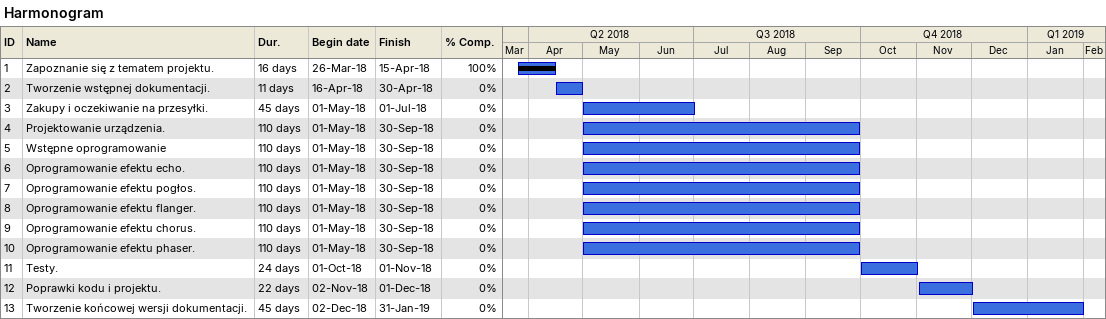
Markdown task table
Harmonogram

| ID | Task | Duration | Start | Finish | % complete |
|---|---|---|---|---|---|
| 1 | Zapoznanie się z tematem projektu. | 16d | 2018-03-26 | 2018-04-15 | 100 |
| 2 | Tworzenie wstępnej dokumentacji. | 11d | 2018-04-16 | 2018-04-30 | 0 |
| 3 | Zakupy i oczekiwanie na przesyłki. | 45d | 2018-05-01 | 2018-07-01 | 0 |
| 4 | Projektowanie urządzenia. | 110d | 2018-05-01 | 2018-09-30 | 0 |
| 5 | Wstępne oprogramowanie | 110d | 2018-05-01 | 2018-09-30 | 0 |
| 6 | Oprogramowanie efektu echo. | 110d | 2018-05-01 | 2018-09-30 | 0 |
| 7 | Oprogramowanie efektu pogłos. | 110d | 2018-05-01 | 2018-09-30 | 0 |
| 8 | Oprogramowanie efektu flanger. | 110d | 2018-05-01 | 2018-09-30 | 0 |
| 9 | Oprogramowanie efektu chorus. | 110d | 2018-05-01 | 2018-09-30 | 0 |
| 10 | Oprogramowanie efektu phaser. | 110d | 2018-05-01 | 2018-09-30 | 0 |
| 11 | Testy. | 24d | 2018-10-01 | 2018-11-01 | 0 |
| 12 | Poprawki kodu i projektu. | 22d | 2018-11-02 | 2018-12-01 | 0 |
| 13 | Tworzenie końcowej wersji dokumentacji. | 45d | 2018-12-02 | 2019-01-31 | 0 |
